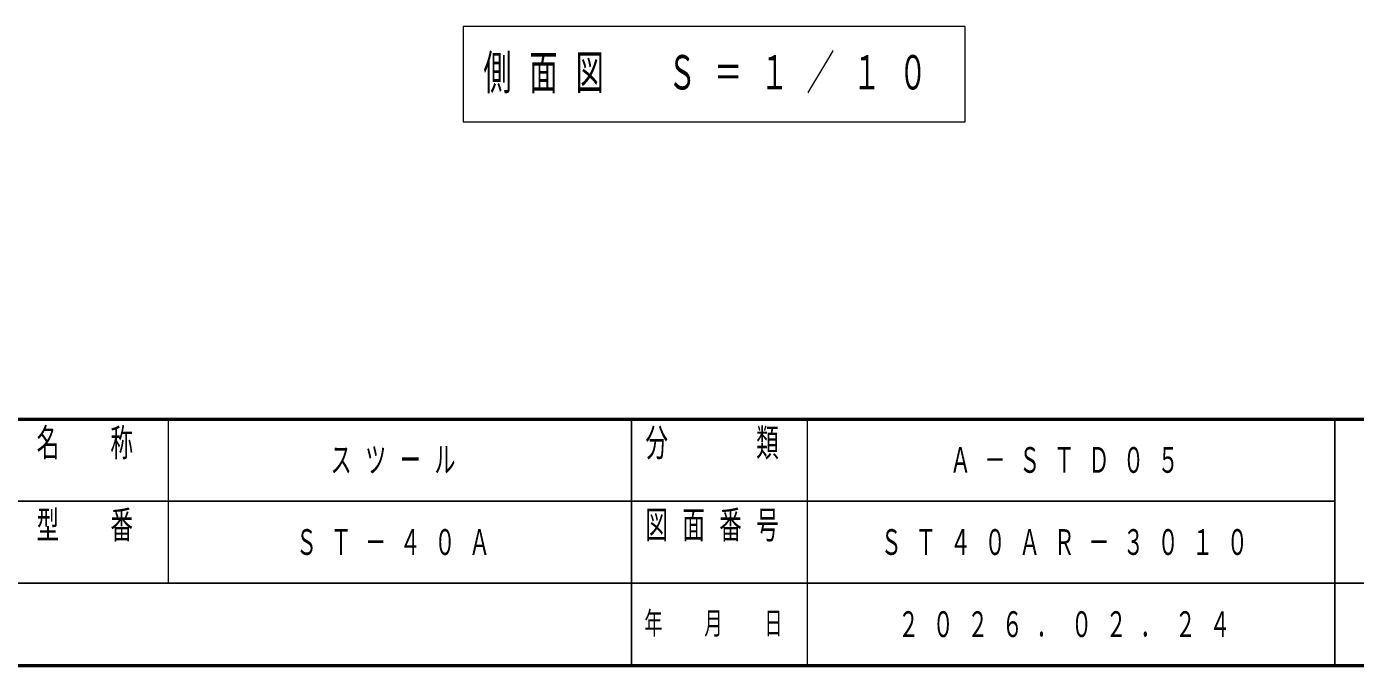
# Model space of a CAD drawing. Units: millimetres on the paper, scale 1:10. Extents: x -365 to 0, y 0 to 257.
# Drawn here: x -181.6 to -68.2, y 0 to 54.5 of the extents above; entities that cross this region are included whole.
import ezdxf

# ---------------------------------------------------------------- set-up
doc = ezdxf.new("R2010")
doc.units = ezdxf.units.MM
doc.layers.add('LY_1', color=7, linetype='Continuous', lineweight=25)
doc.layers.add('LY_2', color=7, linetype='Continuous', lineweight=13)
doc.styles.add('ＭＳ ゴシック', font='')
doc.styles.get('ＭＳ ゴシック').set_extended_font_data('MS Gothic')

msp = doc.modelspace()

# ---------------------------------------------------------------- linework, layer by layer
at = {"layer": 'LY_1', "lineweight": 13}
for p, q in [((-144.339, 54.464), (-144.339, 46.331)), ((-101.539, 54.464), (-144.339, 54.464)), ((-101.539, 46.331), (-101.539, 54.464)), ((-144.339, 46.331), (-101.539, 46.331))]:
    msp.add_line(p, q, dxfattribs=at)
at = {"layer": 'LY_2', "lineweight": 50}
for p, q in [((-365, 21), (0, 21)), ((-365, 0), (0, 0))]:
    msp.add_line(p, q, dxfattribs=at)
at = {"layer": 'LY_2'}
for p, q in [((-169.5, 21), (-169.5, 7)), ((-115, 21), (-115, 0))]:
    msp.add_line(p, q, dxfattribs=at)
at = {"layer": 'LY_2', "color": 211, "lineweight": 25}
for p, q in [((-130, 21), (-130, 0)), ((-70, 21), (-70, 0)), ((-182.5, 14), (-70, 14)), ((-237.5, 7), (0, 7))]:
    msp.add_line(p, q, dxfattribs=at)

# ---------------------------------------------------------------- texts
at = {"layer": 'LY_1', "attachment_point": 5, "style": 'ＭＳ ゴシック'}
for s, insert, char_height in [('\\T1.64;\\W0.6;側面図\u3000Ｓ＝１／１０', (-122.939, 50.397), 2.933), ('\\T1.64;\\W0.6;スツール', (-149.75, 17.5), 2.199), ('\\T1.64;\\W0.6;Ａ－ＳＴＤ０５', (-92.5, 17.5), 2.199), ('\\T1.64;\\W0.6;ＳＴ－４０Ａ', (-149.75, 10.5), 2.199), ('\\T1.64;\\W0.6;ＳＴ４０ＡＲ－３０１０', (-92.5, 10.5), 2.199), ('\\T1.64;\\W0.6;２０２６．０２．２４', (-92.5, 3.5), 2.199)]:
    msp.add_mtext(s, dxfattribs=dict(at, insert=insert, char_height=char_height))
at = {"layer": 'LY_2', "color": 4, "style": 'ＭＳ ゴシック'}
for s, insert, char_height, attachment_point in [('\\T1.64;\\W0.6;名\u3000称', (-176, 20.167), 2.346, 2), ('\\T1.64;\\W0.6;分\u3000\u3000類', (-122.5, 20.167), 2.346, 2), ('\\T1.64;\\W0.6;型\u3000番', (-176, 13.167), 2.346, 2), ('\\T1.64;\\W0.6;図面番号', (-122.5, 13.167), 2.346, 2), ('\\T1.64;\\W0.6;年\u3000月\u3000日', (-122.5, 3.5), 1.906, 5)]:
    msp.add_mtext(s, dxfattribs=dict(at, insert=insert, char_height=char_height, attachment_point=attachment_point))

doc.saveas('drawing.dxf')
